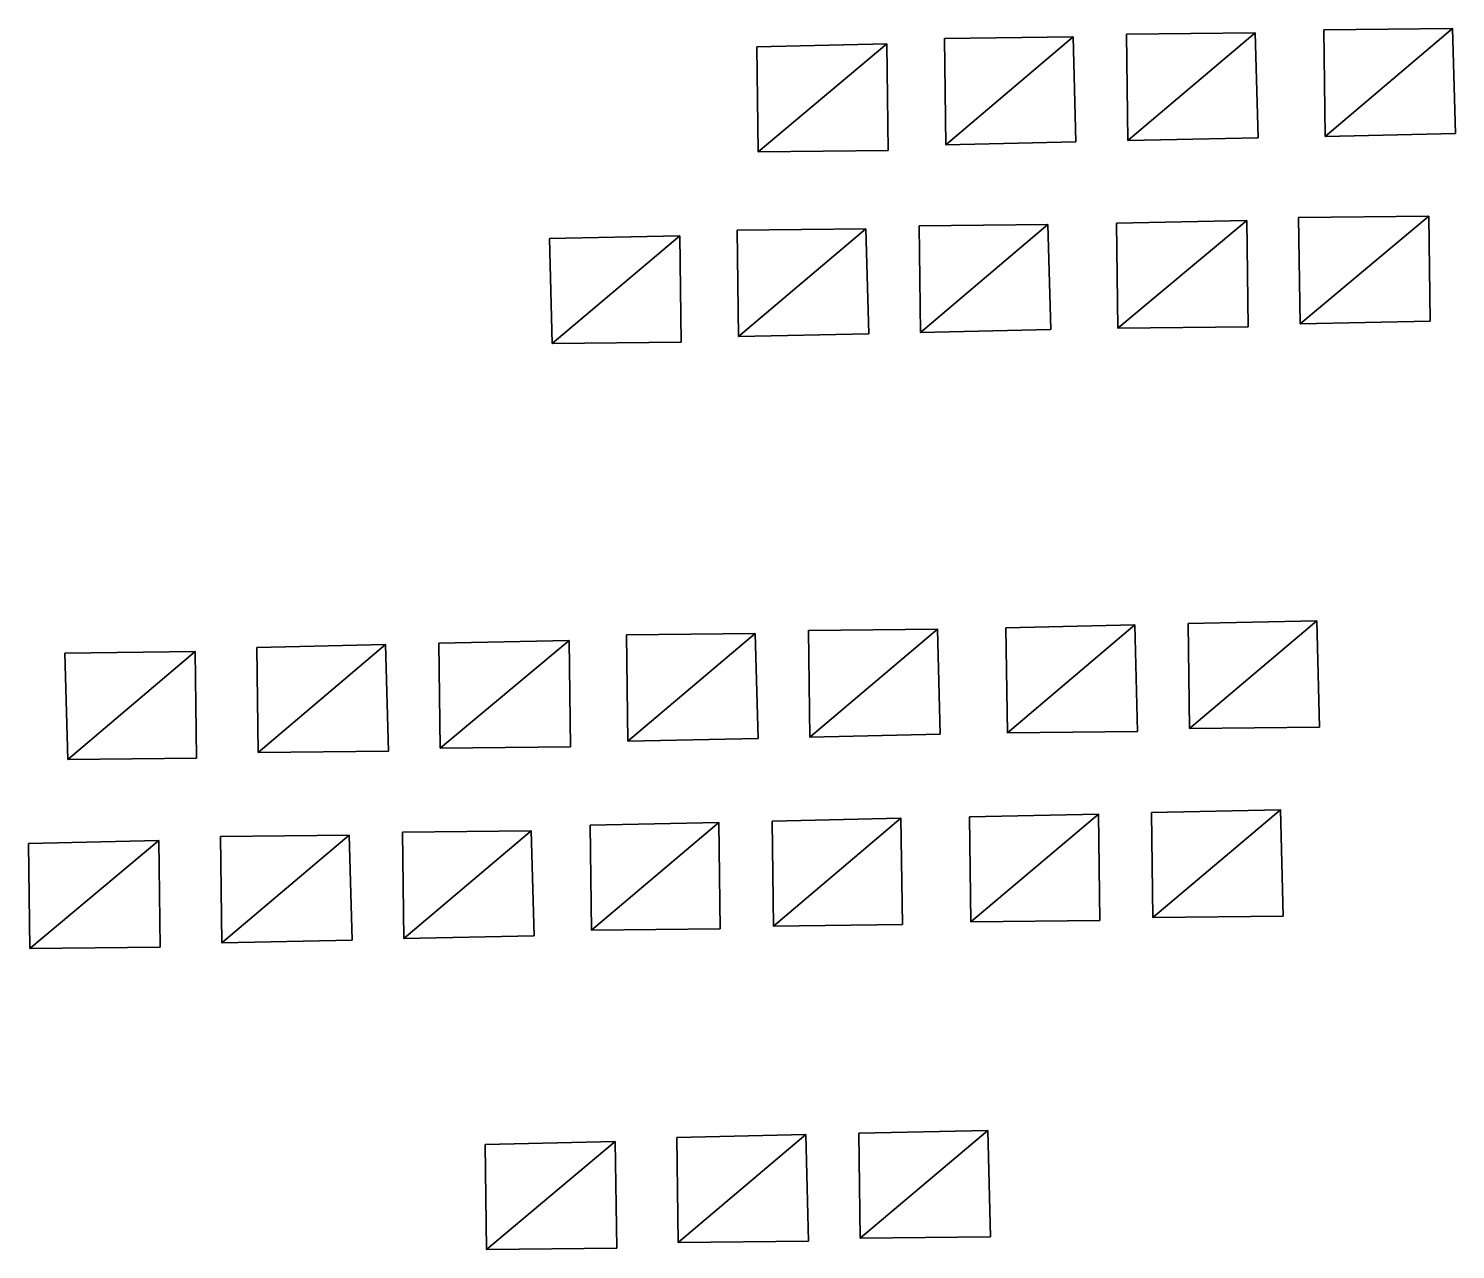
# Model space of a CAD drawing. Header units: metres. Extents: x -3947 to 4280, y -3529 to 2326.
# Drawn here: x -2467.4 to -2365.5, y -8.5 to 78.7 of the extents above; entities that cross this region are included whole.
import ezdxf

# ---------------------------------------------------------------- set-up
doc = ezdxf.new("R2010")
doc.units = ezdxf.units.M

msp = doc.modelspace()

# ---------------------------------------------------------------- linework, layer by layer
at = {"layer": 'MUROS'}
for points in [[(-2374.9, 78.6), (-2365.7, 78.7), (-2365.7, 78.7, 4.5), (-2374.9, 78.6, 4.5)], [(-2374.8, 71), (-2374.9, 78.6), (-2374.9, 78.6, 4.5), (-2374.8, 71, 4.5)], [(-2365.7, 78.7), (-2365.5, 71.2), (-2365.5, 71.2, 4.5), (-2365.7, 78.7, 4.5)], [(-2415.4, 77.4), (-2406.1, 77.6), (-2406.1, 77.6, 4.5), (-2415.4, 77.4, 4.5)], [(-2406.1, 77.6), (-2406, 70), (-2406, 70, 4.5), (-2406.1, 77.6, 4.5)], [(-2402, 78), (-2392.8, 78.1), (-2392.8, 78.1, 4.5), (-2402, 78, 4.5)], [(-2401.9, 70.4), (-2402, 78), (-2402, 78, 4.5), (-2401.9, 70.4, 4.5)], [(-2392.8, 78.1), (-2392.6, 70.6), (-2392.6, 70.6, 4.5), (-2392.8, 78.1, 4.5)], [(-2389, 78.3), (-2379.8, 78.4), (-2379.8, 78.4, 4.5), (-2389, 78.3, 4.5)], [(-2388.9, 70.7), (-2389, 78.3), (-2389, 78.3, 4.5), (-2388.9, 70.7, 4.5)], [(-2379.8, 78.4), (-2379.6, 70.9), (-2379.6, 70.9, 4.5), (-2379.8, 78.4, 4.5)], [(-2415.3, 69.9), (-2415.4, 77.4), (-2415.4, 77.4, 4.5), (-2415.3, 69.9, 4.5)], [(-2392.6, 70.6), (-2401.9, 70.4), (-2401.9, 70.4, 4.5), (-2392.6, 70.6, 4.5)], [(-2379.6, 70.9), (-2388.9, 70.7), (-2388.9, 70.7, 4.5), (-2379.6, 70.9, 4.5)], [(-2365.5, 71.2), (-2374.8, 71), (-2374.8, 71, 4.5), (-2365.5, 71.2, 4.5)], [(-2406, 70), (-2415.3, 69.9), (-2415.3, 69.9, 4.5), (-2406, 70, 4.5)], [(-2376.7, 65.2), (-2367.4, 65.3), (-2367.4, 65.3, 4.5), (-2376.7, 65.2, 4.5)], [(-2367.4, 65.3), (-2367.3, 57.8), (-2367.3, 57.8, 4.5), (-2367.4, 65.3, 4.5)], [(-2416.8, 64.3), (-2407.6, 64.4), (-2407.6, 64.4, 4.5), (-2416.8, 64.3, 4.5)], [(-2416.7, 56.7), (-2416.8, 64.3), (-2416.8, 64.3, 4.5), (-2416.7, 56.7, 4.5)], [(-2407.6, 64.4), (-2407.4, 56.9), (-2407.4, 56.9, 4.5), (-2407.6, 64.4, 4.5)], [(-2403.8, 64.6), (-2394.6, 64.7), (-2394.6, 64.7, 4.5), (-2403.8, 64.6, 4.5)], [(-2403.7, 57), (-2403.8, 64.6), (-2403.8, 64.6, 4.5), (-2403.7, 57, 4.5)], [(-2394.6, 64.7), (-2394.4, 57.2), (-2394.4, 57.2, 4.5), (-2394.6, 64.7, 4.5)], [(-2389.7, 64.8), (-2380.4, 65), (-2380.4, 65, 4.5), (-2389.7, 64.8, 4.5)], [(-2389.6, 57.3), (-2389.7, 64.8), (-2389.7, 64.8, 4.5), (-2389.6, 57.3, 4.5)], [(-2380.4, 65), (-2380.3, 57.4), (-2380.3, 57.4, 4.5), (-2380.4, 65, 4.5)], [(-2376.6, 57.6), (-2376.7, 65.2), (-2376.7, 65.2, 4.5), (-2376.6, 57.6, 4.5)], [(-2430.2, 63.7), (-2420.9, 63.9), (-2420.9, 63.9, 4.5), (-2430.2, 63.7, 4.5)], [(-2430, 56.2), (-2430.2, 63.7), (-2430.2, 63.7, 4.5), (-2430, 56.2, 4.5)], [(-2420.9, 63.9), (-2420.8, 56.3), (-2420.8, 56.3, 4.5), (-2420.9, 63.9, 4.5)], [(-2394.4, 57.2), (-2403.7, 57), (-2403.7, 57, 4.5), (-2394.4, 57.2, 4.5)], [(-2380.3, 57.4), (-2389.6, 57.3), (-2389.6, 57.3, 4.5), (-2380.3, 57.4, 4.5)], [(-2367.3, 57.8), (-2376.6, 57.6), (-2376.6, 57.6, 4.5), (-2367.3, 57.8, 4.5)], [(-2420.8, 56.3), (-2430, 56.2), (-2430, 56.2, 4.5), (-2420.8, 56.3, 4.5)], [(-2407.4, 56.9), (-2416.7, 56.7), (-2416.7, 56.7, 4.5), (-2407.4, 56.9, 4.5)], [(-2411.7, 35.7), (-2402.5, 35.8), (-2402.5, 35.8, 4.5), (-2411.7, 35.7, 4.5)], [(-2411.6, 28.1), (-2411.7, 35.7), (-2411.7, 35.7, 4.5), (-2411.6, 28.1, 4.5)], [(-2402.5, 35.8), (-2402.3, 28.3), (-2402.3, 28.3, 4.5), (-2402.5, 35.8, 4.5)], [(-2397.6, 35.9), (-2388.4, 36.1), (-2388.4, 36.1, 4.5), (-2397.6, 35.9, 4.5)], [(-2397.5, 28.4), (-2397.6, 35.9), (-2397.6, 35.9, 4.5), (-2397.5, 28.4, 4.5)], [(-2388.4, 36.1), (-2388.2, 28.5), (-2388.2, 28.5, 4.5), (-2388.4, 36.1, 4.5)], [(-2384.6, 36.2), (-2375.4, 36.4), (-2375.4, 36.4, 4.5), (-2384.6, 36.2, 4.5)], [(-2384.5, 28.7), (-2384.6, 36.2), (-2384.6, 36.2, 4.5), (-2384.5, 28.7, 4.5)], [(-2375.4, 36.4), (-2375.2, 28.8), (-2375.2, 28.8, 4.5), (-2375.4, 36.4, 4.5)], [(-2451.1, 34.5), (-2441.9, 34.7), (-2441.9, 34.7, 4.5), (-2451.1, 34.5, 4.5)], [(-2441.9, 34.7), (-2441.7, 27.1), (-2441.7, 27.1, 4.5), (-2441.9, 34.7, 4.5)], [(-2438.1, 34.8), (-2428.8, 35), (-2428.8, 35, 4.5), (-2438.1, 34.8, 4.5)], [(-2438, 27.3), (-2438.1, 34.8), (-2438.1, 34.8, 4.5), (-2438, 27.3, 4.5)], [(-2428.8, 35), (-2428.7, 27.4), (-2428.7, 27.4, 4.5), (-2428.8, 35, 4.5)], [(-2424.7, 35.4), (-2415.5, 35.5), (-2415.5, 35.5, 4.5), (-2424.7, 35.4, 4.5)], [(-2424.6, 27.8), (-2424.7, 35.4), (-2424.7, 35.4, 4.5), (-2424.6, 27.8, 4.5)], [(-2415.5, 35.5), (-2415.3, 28), (-2415.3, 28, 4.5), (-2415.5, 35.5, 4.5)], [(-2464.8, 34.1), (-2455.5, 34.2), (-2455.5, 34.2, 4.5), (-2464.8, 34.1, 4.5)], [(-2464.6, 26.5), (-2464.8, 34.1), (-2464.8, 34.1, 4.5), (-2464.6, 26.5, 4.5)], [(-2455.5, 34.2), (-2455.4, 26.6), (-2455.4, 26.6, 4.5), (-2455.5, 34.2, 4.5)], [(-2451, 27), (-2451.1, 34.5), (-2451.1, 34.5, 4.5), (-2451, 27, 4.5)], [(-2375.2, 28.8), (-2384.5, 28.7), (-2384.5, 28.7, 4.5), (-2375.2, 28.8, 4.5)], [(-2415.3, 28), (-2424.6, 27.8), (-2424.6, 27.8, 4.5), (-2415.3, 28, 4.5)], [(-2402.3, 28.3), (-2411.6, 28.1), (-2411.6, 28.1, 4.5), (-2402.3, 28.3, 4.5)], [(-2388.2, 28.5), (-2397.5, 28.4), (-2397.5, 28.4, 4.5), (-2388.2, 28.5, 4.5)], [(-2455.4, 26.6), (-2464.6, 26.5), (-2464.6, 26.5, 4.5), (-2455.4, 26.6, 4.5)], [(-2441.7, 27.1), (-2451, 27), (-2451, 27, 4.5), (-2441.7, 27.1, 4.5)], [(-2428.7, 27.4), (-2438, 27.3), (-2438, 27.3, 4.5), (-2428.7, 27.4, 4.5)], [(-2400.2, 22.4), (-2391, 22.6), (-2391, 22.6, 4.5), (-2400.2, 22.4, 4.5)], [(-2391, 22.6), (-2390.9, 15), (-2390.9, 15, 4.5), (-2391, 22.6, 4.5)], [(-2387.2, 22.7), (-2378, 22.9), (-2378, 22.9, 4.5), (-2387.2, 22.7, 4.5)], [(-2387.1, 15.2), (-2387.2, 22.7), (-2387.2, 22.7, 4.5), (-2387.1, 15.2, 4.5)], [(-2378, 22.9), (-2377.8, 15.3), (-2377.8, 15.3, 4.5), (-2378, 22.9, 4.5)], [(-2440.7, 21.3), (-2431.5, 21.4), (-2431.5, 21.4, 4.5), (-2440.7, 21.3, 4.5)], [(-2431.5, 21.4), (-2431.3, 13.9), (-2431.3, 13.9, 4.5), (-2431.5, 21.4, 4.5)], [(-2427.3, 21.8), (-2418.1, 22), (-2418.1, 22, 4.5), (-2427.3, 21.8, 4.5)], [(-2427.2, 14.3), (-2427.3, 21.8), (-2427.3, 21.8, 4.5), (-2427.2, 14.3, 4.5)], [(-2418.1, 22), (-2418, 14.4), (-2418, 14.4, 4.5), (-2418.1, 22, 4.5)], [(-2414.3, 22.1), (-2405.1, 22.3), (-2405.1, 22.3, 4.5), (-2414.3, 22.1, 4.5)], [(-2414.2, 14.6), (-2414.3, 22.1), (-2414.3, 22.1, 4.5), (-2414.2, 14.6, 4.5)], [(-2405.1, 22.3), (-2405, 14.7), (-2405, 14.7, 4.5), (-2405.1, 22.3, 4.5)], [(-2400.1, 14.9), (-2400.2, 22.4), (-2400.2, 22.4, 4.5), (-2400.1, 14.9, 4.5)], [(-2467.4, 20.5), (-2458.1, 20.7), (-2458.1, 20.7, 4.5), (-2467.4, 20.5, 4.5)], [(-2467.3, 13), (-2467.4, 20.5), (-2467.4, 20.5, 4.5), (-2467.3, 13, 4.5)], [(-2458.1, 20.7), (-2458, 13.1), (-2458, 13.1, 4.5), (-2458.1, 20.7, 4.5)], [(-2453.7, 21), (-2444.5, 21.1), (-2444.5, 21.1, 4.5), (-2453.7, 21, 4.5)], [(-2453.6, 13.4), (-2453.7, 21), (-2453.7, 21, 4.5), (-2453.6, 13.4, 4.5)], [(-2444.5, 21.1), (-2444.3, 13.6), (-2444.3, 13.6, 4.5), (-2444.5, 21.1, 4.5)], [(-2440.6, 13.7), (-2440.7, 21.3), (-2440.7, 21.3, 4.5), (-2440.6, 13.7, 4.5)], [(-2377.8, 15.3), (-2387.1, 15.2), (-2387.1, 15.2, 4.5), (-2377.8, 15.3, 4.5)], [(-2418, 14.4), (-2427.2, 14.3), (-2427.2, 14.3, 4.5), (-2418, 14.4, 4.5)], [(-2405, 14.7), (-2414.2, 14.6), (-2414.2, 14.6, 4.5), (-2405, 14.7, 4.5)], [(-2390.9, 15), (-2400.1, 14.9), (-2400.1, 14.9, 4.5), (-2390.9, 15, 4.5)], [(-2444.3, 13.6), (-2453.6, 13.4), (-2453.6, 13.4, 4.5), (-2444.3, 13.6, 4.5)], [(-2431.3, 13.9), (-2440.6, 13.7), (-2440.6, 13.7, 4.5), (-2431.3, 13.9, 4.5)], [(-2458, 13.1), (-2467.3, 13), (-2467.3, 13, 4.5), (-2458, 13.1, 4.5)], [(-2408.1, -0.2), (-2398.9, 0), (-2398.9, 0, 4.5), (-2408.1, -0.2, 4.5)], [(-2398.9, 0), (-2398.7, -7.6), (-2398.7, -7.6, 4.5), (-2398.9, 0, 4.5)], [(-2434.8, -1), (-2425.5, -0.8), (-2425.5, -0.8, 4.5), (-2434.8, -1, 4.5)], [(-2434.7, -8.5), (-2434.8, -1), (-2434.8, -1, 4.5), (-2434.7, -8.5, 4.5)], [(-2425.5, -0.8), (-2425.4, -8.4), (-2425.4, -8.4, 4.5), (-2425.5, -0.8, 4.5)], [(-2421.1, -0.5), (-2411.9, -0.3), (-2411.9, -0.3, 4.5), (-2421.1, -0.5, 4.5)], [(-2421, -8), (-2421.1, -0.5), (-2421.1, -0.5, 4.5), (-2421, -8, 4.5)], [(-2411.9, -0.3), (-2411.7, -7.9), (-2411.7, -7.9, 4.5), (-2411.9, -0.3, 4.5)], [(-2408, -7.7), (-2408.1, -0.2), (-2408.1, -0.2, 4.5), (-2408, -7.7, 4.5)], [(-2411.7, -7.9), (-2421, -8), (-2421, -8, 4.5), (-2411.7, -7.9, 4.5)], [(-2398.7, -7.6), (-2408, -7.7), (-2408, -7.7, 4.5), (-2398.7, -7.6, 4.5)], [(-2425.4, -8.4), (-2434.7, -8.5), (-2434.7, -8.5, 4.5), (-2425.4, -8.4, 4.5)]]:
    msp.add_3dface(points, dxfattribs=at)
at = {"layer": 'TECHOS'}
for points in [[(-2374.8, 71, 4.5), (-2374.9, 78.6, 4.5), (-2365.7, 78.7, 4.5)], [(-2374.8, 71, 4.5), (-2365.7, 78.7, 4.5), (-2365.5, 71.2, 4.5)], [(-2415.3, 69.9, 4.5), (-2415.4, 77.4, 4.5), (-2406.1, 77.6, 4.5)], [(-2415.3, 69.9, 4.5), (-2406.1, 77.6, 4.5), (-2406, 70, 4.5)], [(-2401.9, 70.4, 4.5), (-2402, 78, 4.5), (-2392.8, 78.1, 4.5)], [(-2401.9, 70.4, 4.5), (-2392.8, 78.1, 4.5), (-2392.6, 70.6, 4.5)], [(-2388.9, 70.7, 4.5), (-2389, 78.3, 4.5), (-2379.8, 78.4, 4.5)], [(-2388.9, 70.7, 4.5), (-2379.8, 78.4, 4.5), (-2379.6, 70.9, 4.5)], [(-2376.6, 57.6, 4.5), (-2376.7, 65.2, 4.5), (-2367.4, 65.3, 4.5)], [(-2376.6, 57.6, 4.5), (-2367.4, 65.3, 4.5), (-2367.3, 57.8, 4.5)], [(-2416.7, 56.7, 4.5), (-2416.8, 64.3, 4.5), (-2407.6, 64.4, 4.5)], [(-2416.7, 56.7, 4.5), (-2407.6, 64.4, 4.5), (-2407.4, 56.9, 4.5)], [(-2403.7, 57, 4.5), (-2403.8, 64.6, 4.5), (-2394.6, 64.7, 4.5)], [(-2403.7, 57, 4.5), (-2394.6, 64.7, 4.5), (-2394.4, 57.2, 4.5)], [(-2389.6, 57.3, 4.5), (-2389.7, 64.8, 4.5), (-2380.4, 65, 4.5)], [(-2389.6, 57.3, 4.5), (-2380.4, 65, 4.5), (-2380.3, 57.4, 4.5)], [(-2430, 56.2, 4.5), (-2430.2, 63.7, 4.5), (-2420.9, 63.9, 4.5)], [(-2430, 56.2, 4.5), (-2420.9, 63.9, 4.5), (-2420.8, 56.3, 4.5)], [(-2411.6, 28.1, 4.5), (-2411.7, 35.7, 4.5), (-2402.5, 35.8, 4.5)], [(-2411.6, 28.1, 4.5), (-2402.5, 35.8, 4.5), (-2402.3, 28.3, 4.5)], [(-2397.5, 28.4, 4.5), (-2397.6, 35.9, 4.5), (-2388.4, 36.1, 4.5)], [(-2397.5, 28.4, 4.5), (-2388.4, 36.1, 4.5), (-2388.2, 28.5, 4.5)], [(-2384.5, 28.7, 4.5), (-2384.6, 36.2, 4.5), (-2375.4, 36.4, 4.5)], [(-2384.5, 28.7, 4.5), (-2375.4, 36.4, 4.5), (-2375.2, 28.8, 4.5)], [(-2451, 27, 4.5), (-2451.1, 34.5, 4.5), (-2441.9, 34.7, 4.5)], [(-2451, 27, 4.5), (-2441.9, 34.7, 4.5), (-2441.7, 27.1, 4.5)], [(-2438, 27.3, 4.5), (-2438.1, 34.8, 4.5), (-2428.8, 35, 4.5)], [(-2438, 27.3, 4.5), (-2428.8, 35, 4.5), (-2428.7, 27.4, 4.5)], [(-2424.6, 27.8, 4.5), (-2424.7, 35.4, 4.5), (-2415.5, 35.5, 4.5)], [(-2424.6, 27.8, 4.5), (-2415.5, 35.5, 4.5), (-2415.3, 28, 4.5)], [(-2464.6, 26.5, 4.5), (-2464.8, 34.1, 4.5), (-2455.5, 34.2, 4.5)], [(-2464.6, 26.5, 4.5), (-2455.5, 34.2, 4.5), (-2455.4, 26.6, 4.5)], [(-2400.1, 14.9, 4.5), (-2400.2, 22.4, 4.5), (-2391, 22.6, 4.5)], [(-2400.1, 14.9, 4.5), (-2391, 22.6, 4.5), (-2390.9, 15, 4.5)], [(-2387.1, 15.2, 4.5), (-2387.2, 22.7, 4.5), (-2378, 22.9, 4.5)], [(-2387.1, 15.2, 4.5), (-2378, 22.9, 4.5), (-2377.8, 15.3, 4.5)], [(-2440.6, 13.7, 4.5), (-2440.7, 21.3, 4.5), (-2431.5, 21.4, 4.5)], [(-2440.6, 13.7, 4.5), (-2431.5, 21.4, 4.5), (-2431.3, 13.9, 4.5)], [(-2427.2, 14.3, 4.5), (-2427.3, 21.8, 4.5), (-2418.1, 22, 4.5)], [(-2427.2, 14.3, 4.5), (-2418.1, 22, 4.5), (-2418, 14.4, 4.5)], [(-2414.2, 14.6, 4.5), (-2414.3, 22.1, 4.5), (-2405.1, 22.3, 4.5)], [(-2414.2, 14.6, 4.5), (-2405.1, 22.3, 4.5), (-2405, 14.7, 4.5)], [(-2467.3, 13, 4.5), (-2467.4, 20.5, 4.5), (-2458.1, 20.7, 4.5)], [(-2467.3, 13, 4.5), (-2458.1, 20.7, 4.5), (-2458, 13.1, 4.5)], [(-2453.6, 13.4, 4.5), (-2453.7, 21, 4.5), (-2444.5, 21.1, 4.5)], [(-2453.6, 13.4, 4.5), (-2444.5, 21.1, 4.5), (-2444.3, 13.6, 4.5)], [(-2408, -7.7, 4.5), (-2408.1, -0.2, 4.5), (-2398.9, 0, 4.5)], [(-2408, -7.7, 4.5), (-2398.9, 0, 4.5), (-2398.7, -7.6, 4.5)], [(-2434.7, -8.5, 4.5), (-2434.8, -1, 4.5), (-2425.5, -0.8, 4.5)], [(-2434.7, -8.5, 4.5), (-2425.5, -0.8, 4.5), (-2425.4, -8.4, 4.5)], [(-2421, -8, 4.5), (-2421.1, -0.5, 4.5), (-2411.9, -0.3, 4.5)], [(-2421, -8, 4.5), (-2411.9, -0.3, 4.5), (-2411.7, -7.9, 4.5)]]:
    msp.add_3dface(points, dxfattribs=at)

doc.saveas('drawing.dxf')
